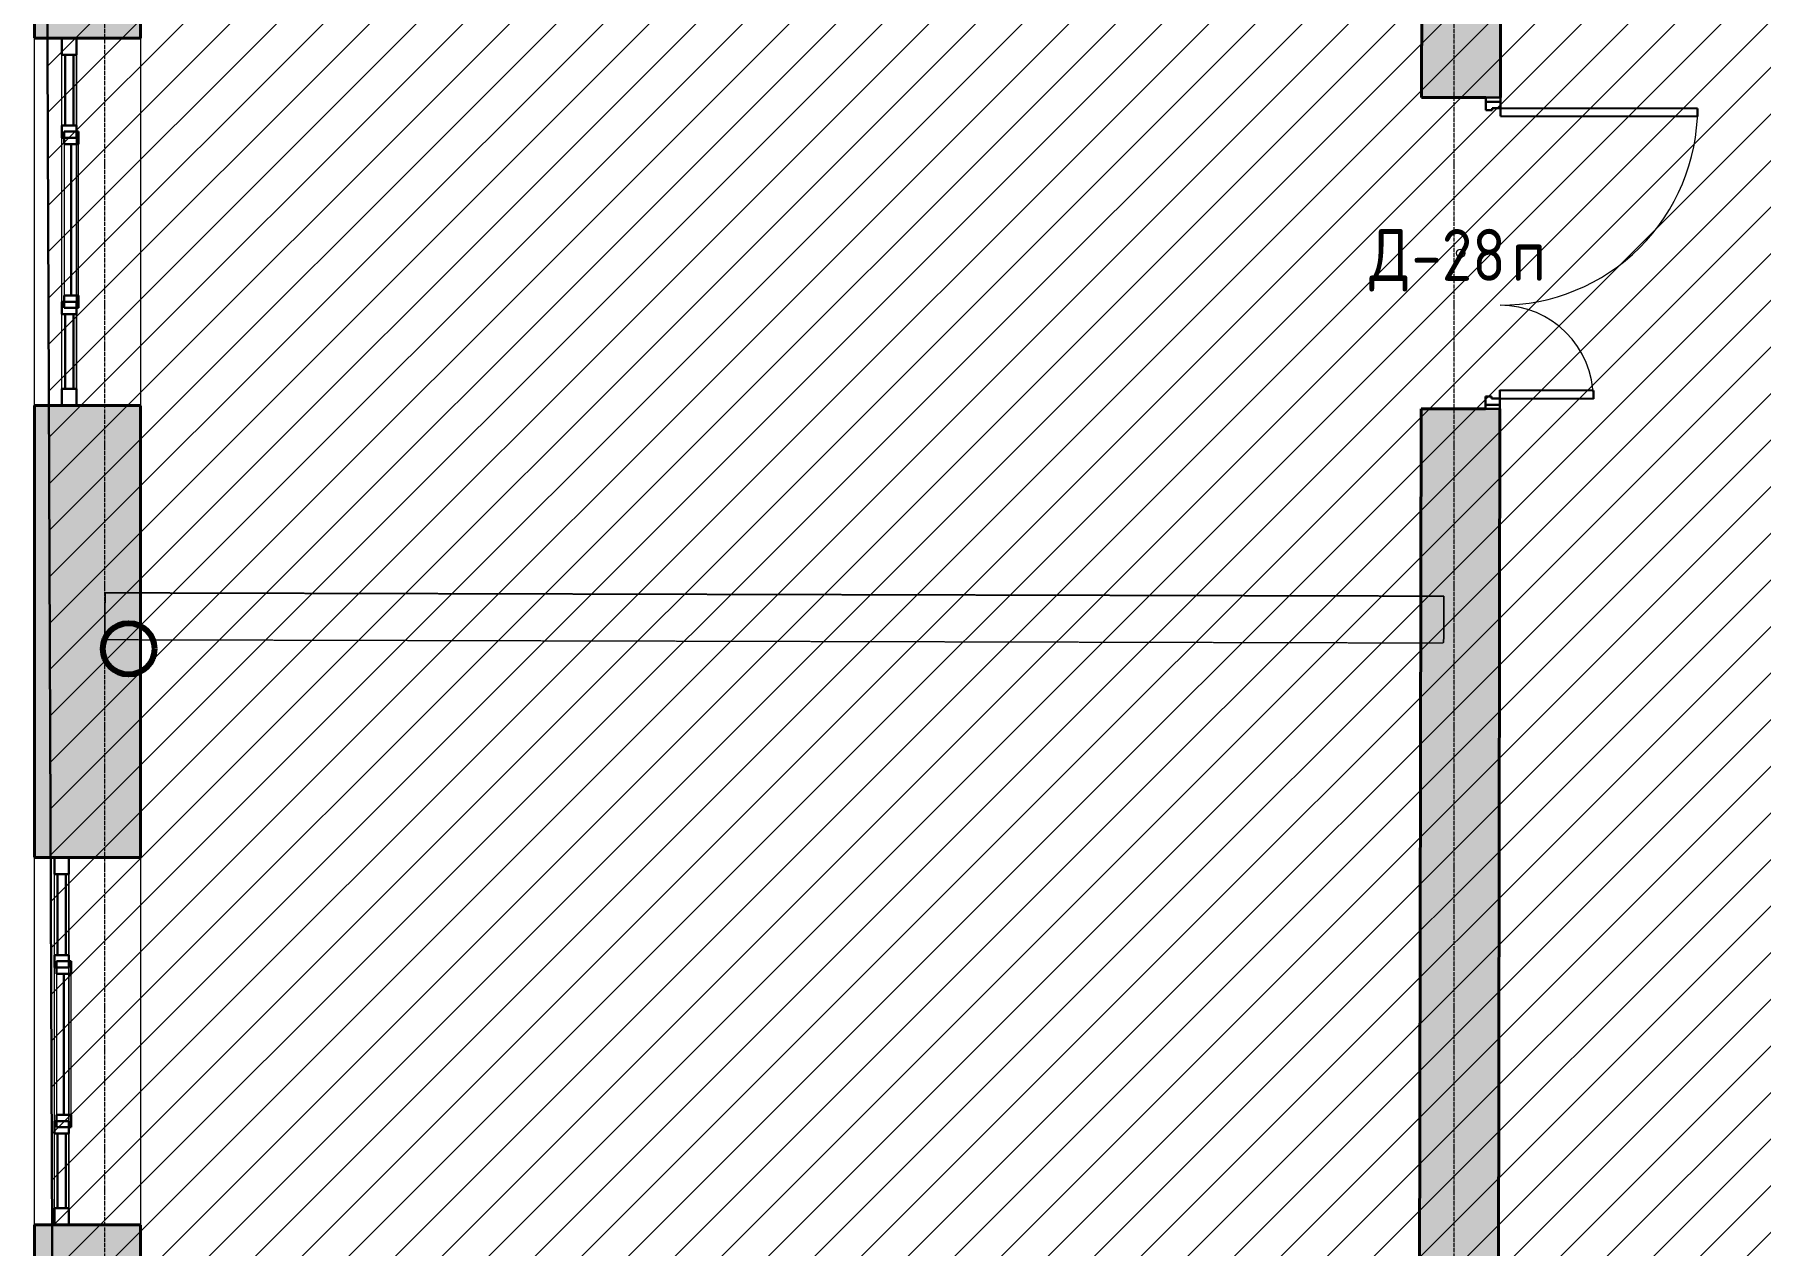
# Model space of a CAD drawing. Header units: millimetres. Extents: x -11886 to 379896, y -8130 to 47743.
# Drawn here: x 316476 to 324790, y 22166 to 28000 of the extents above; entities that cross this region are included whole.
import ezdxf

# ---------------------------------------------------------------- set-up
doc = ezdxf.new("R2010")
doc.units = ezdxf.units.MM
for name, pattern in [('ADSK_Линия сетки', [25, 20, -2.5, 0, -2.5]), ('ADSK_Сверху', [4.5, 3, -1.5]), ('ADSK_Снесено', [4.5, 3, -1.5])]:
    doc.linetypes.add(name, pattern=pattern)
for name, color, linetype, lineweight, true_color in [('_ Окна', 5, 'Continuous', 30, 0x0000ff), ('Витраж', 5, 'Continuous', 18, 0x0000ff), ('Двери', 5, 'Continuous', 18, 0x0000ff), ('Окна', 5, 'Continuous', 18, 0x0000ff), ('Панели витража', 5, 'Continuous', 18, 0x0000ff), ('планы со стояками отопление_dwg', 7, 'Continuous', 9, 0x767676), ('Стены внутренние', 5, 'Continuous', 18, 0x0000ff), ('Стены наружные', 1, 'ADSK_Снесено', 18, 0xff0000)]:
    doc.layers.add(name, color=color, linetype=linetype, lineweight=lineweight, true_color=true_color)
for name, color, linetype, lineweight in [('Каркас', 7, 'Continuous', 18), ('Марки дверей', 7, 'Continuous', 20), ('Оси', 7, 'Continuous', 9), ('стояки', 7, 'Continuous', 9)]:
    doc.layers.add(name, color=color, linetype=linetype, lineweight=lineweight)
doc.styles.add('GOST Common_2', font='GOST_Common.ttf', dxfattribs={"width": 0.9, "height": 250})

# ---------------------------------------------------------------- blocks, each defined once
blk = doc.blocks.new('ADSK_БалкаЖБ_Прямоугольная - 225_2х481мм-865223-04 План 4-го этажа')
at = {"layer": 'Каркас', "color": 253, "linetype": 'ADSK_Сверху', "true_color": 0xaaaaaa}
for p, q in [((-3224.3, 112.6), (-3224.3, -112.6)), ((-3224.3, 112.6), (3224.3, 112.6)), ((3224.3, -112.6), (3224.3, 112.6)), ((-3224.3, -112.6), (3224.3, -112.6))]:
    blk.add_line(p, q, dxfattribs=at)
at = {"layer": 'Каркас', "color": 253, "linetype": 'ADSK_Сверху', "true_color": 0xb2b2b2}
for p, q in [((-3224.3, -112.6), (-3224.3, 112.6)), ((3224.3, 112.6), (-3224.3, 112.6)), ((3224.3, 112.6), (3224.3, -112.6)), ((-3224.3, -112.6), (3224.3, -112.6))]:
    blk.add_line(p, q, dxfattribs=at)
blk = doc.blocks.new('Прямоугольный импост - 70х20_60мм-1426885-04 План 4-го этажа')
at = {"layer": 'Витраж', "color": 161, "linetype": 'ADSK_Сверху', "true_color": 0xaaaaff}
for p, q in [((-6113, 23884.9), (-6183, 23884.9)), ((-6183, 23804.9), (-6183, 23884.9)), ((-6113, 23804.9), (-6113, 23884.9)), ((-6183, 23384.9), (-6183, 23414.9)), ((-6113, 23384.9), (-6113, 23414.9))]:
    blk.add_line(p, q, dxfattribs=at)
blk = doc.blocks.new('Прямоугольный импост - 70х20_60мм-1424482-04 План 4-го этажа')
at = {"layer": 'Витраж', "color": 161, "linetype": 'ADSK_Сверху', "true_color": 0xaaaaff}
for p, q in [((-80, 35), (0, 35)), ((0, 35), (0, -35)), ((0, -35), (-80, -35))]:
    blk.add_line(p, q, dxfattribs=at)
blk = doc.blocks.new('Прямоугольный импост - 70х20_60мм-1424483-04 План 4-го этажа')
at = {"layer": 'Витраж', "color": 161, "linetype": 'ADSK_Сверху', "true_color": 0xaaaaff}
for p, q in [((0, 35), (-80, 35)), ((0, -35), (0, 35)), ((-80, -35), (0, -35))]:
    blk.add_line(p, q, dxfattribs=at)
blk = doc.blocks.new('Прямоугольный импост - 70х20_60мм-1225850-04 План 4-го этажа')
at = {"layer": 'Витраж', "color": 161, "linetype": 'ADSK_Сверху', "true_color": 0xaaaaff}
for p, q in [((-6183, 23354.9), (-6183, 23384.9)), ((-6113, 23354.9), (-6113, 23384.9)), ((-6183, 22584.9), (-6183, 22614.9)), ((-6113, 22584.9), (-6113, 22614.9))]:
    blk.add_line(p, q, dxfattribs=at)
blk = doc.blocks.new('Прямоугольный импост - 70х20_60мм-1225113-04 План 4-го этажа')
at = {"layer": 'Витраж', "color": 161, "linetype": 'ADSK_Сверху', "true_color": 0xaaaaff}
for p, q in [((41084.5, 2327.2), (41054.5, 2327.2)), ((41084.5, 2257.2), (41054.5, 2257.2)), ((41524.5, 2327.2), (41444.5, 2327.2)), ((41524.5, 2257.2), (41444.5, 2257.2)), ((41524.5, 2257.2), (41524.5, 2327.2))]:
    blk.add_line(p, q, dxfattribs=at)
blk = doc.blocks.new('Прямоугольный импост - 70х60мм-1424480-04 План 4-го этажа')
at = {"layer": 'Витраж', "color": 161, "linetype": 'ADSK_Сверху', "true_color": 0xaaaaff}
for p, q in [((-30, 35), (30, 35)), ((30, -35), (-30, -35))]:
    blk.add_line(p, q, dxfattribs=at)
blk = doc.blocks.new('Прямоугольный импост - 70х60мм-1426887-04 План 4-го этажа')
at = {"layer": 'Витраж', "color": 161, "linetype": 'ADSK_Сверху', "true_color": 0xaaaaff}
for p, q in [((-6113, 23804.9), (-6183, 23804.9)), ((-6183, 23414.9), (-6183, 23804.9)), ((-6113, 23414.9), (-6113, 23804.9)), ((-6183, 23414.9), (-6113, 23414.9))]:
    blk.add_line(p, q, dxfattribs=at)
blk = doc.blocks.new('Прямоугольный импост - 70х60мм-V3-04 План 4-го этажа')
at = {"layer": 'Витраж', "color": 161, "linetype": 'ADSK_Сверху', "true_color": 0xaaaaff}
for p, q in [((12864.2, 2396.5), (12864.2, 2326.5)), ((13224.2, 2396.5), (12864.2, 2396.5)), ((13224.2, 2326.5), (13224.2, 2396.5)), ((13224.2, 2326.5), (12864.2, 2326.5))]:
    blk.add_line(p, q, dxfattribs=at)
blk = doc.blocks.new('Прямоугольный импост - 70х60мм-1229542-04 План 4-го этажа')
at = {"layer": 'Витраж', "color": 161, "linetype": 'ADSK_Сверху', "true_color": 0xaaaaff}
for p, q in [((-6113, 23354.9), (-6183, 23354.9)), ((-6183, 22614.9), (-6183, 23354.9)), ((-6113, 22614.9), (-6113, 23354.9)), ((-6183, 22614.9), (-6113, 22614.9))]:
    blk.add_line(p, q, dxfattribs=at)
blk = doc.blocks.new('Прямоугольный импост - 70х20_60мм-1425107-04 План 4-го этажа')
at = {"layer": 'Витраж', "color": 161, "linetype": 'ADSK_Сверху', "true_color": 0xaaaaff}
for p, q in [((-6076.6, 27832.2), (-6146.6, 27832.2)), ((-6146.6, 27752.2), (-6146.6, 27832.2)), ((-6076.6, 27752.2), (-6076.6, 27832.2)), ((-6146.6, 27382.2), (-6146.6, 27412.2)), ((-6076.6, 27382.2), (-6076.6, 27412.2))]:
    blk.add_line(p, q, dxfattribs=at)
blk = doc.blocks.new('Прямоугольный импост - 70х20_60мм-1258642-04 План 4-го этажа')
at = {"layer": 'Витраж', "color": 161, "linetype": 'ADSK_Сверху', "true_color": 0xaaaaff}
for p, q in [((-80, 35), (0, 35)), ((0, 35), (0, -35)), ((0, -35), (-80, -35))]:
    blk.add_line(p, q, dxfattribs=at)
blk = doc.blocks.new('Прямоугольный импост - 70х20_60мм-1258643-04 План 4-го этажа')
at = {"layer": 'Витраж', "color": 161, "linetype": 'ADSK_Сверху', "true_color": 0xaaaaff}
for p, q in [((0, 35), (-80, 35)), ((0, -35), (0, 35)), ((-80, -35), (0, -35))]:
    blk.add_line(p, q, dxfattribs=at)
blk = doc.blocks.new('Прямоугольный импост - 70х20_60мм-1243038-04 План 4-го этажа')
at = {"layer": 'Витраж', "color": 161, "linetype": 'ADSK_Сверху', "true_color": 0xaaaaff}
for p, q in [((-6146.6, 27352.2), (-6146.6, 27382.2)), ((-6076.6, 27352.2), (-6076.6, 27382.2)), ((-6146.6, 26532.2), (-6146.6, 26562.2)), ((-6076.6, 26532.2), (-6076.6, 26562.2))]:
    blk.add_line(p, q, dxfattribs=at)
blk = doc.blocks.new('Прямоугольный импост - 70х60мм-1258640-04 План 4-го этажа')
at = {"layer": 'Витраж', "color": 161, "linetype": 'ADSK_Сверху', "true_color": 0xaaaaff}
for p, q in [((-30, 35), (30, 35)), ((30, -35), (-30, -35))]:
    blk.add_line(p, q, dxfattribs=at)
blk = doc.blocks.new('Прямоугольный импост - 70х60мм-1425109-04 План 4-го этажа')
at = {"layer": 'Витраж', "color": 161, "linetype": 'ADSK_Сверху', "true_color": 0xaaaaff}
for p, q in [((-6076.6, 27752.2), (-6146.6, 27752.2)), ((-6146.6, 27412.2), (-6146.6, 27752.2)), ((-6076.6, 27412.2), (-6076.6, 27752.2)), ((-6146.6, 27412.2), (-6076.6, 27412.2))]:
    blk.add_line(p, q, dxfattribs=at)
blk = doc.blocks.new('Прямоугольный импост - 70х60мм-1243040-04 План 4-го этажа')
at = {"layer": 'Витраж', "color": 161, "linetype": 'ADSK_Сверху', "true_color": 0xaaaaff}
for p, q in [((-6076.6, 27352.2), (-6146.6, 27352.2)), ((-6146.6, 26562.2), (-6146.6, 27352.2)), ((-6076.6, 26562.2), (-6076.6, 27352.2)), ((-6146.6, 26562.2), (-6076.6, 26562.2))]:
    blk.add_line(p, q, dxfattribs=at)
blk = doc.blocks.new('Системная панель - _AR_Стекло_40мм_привязка по центру-V58-04 План 4-го этажа')
at = {"layer": 'Панели витража', "lineweight": 30}
for p, q in [((180, 20), (-180, 20)), ((-180, 20), (-180, -20)), ((180, -20), (180, 20)), ((-180, -20), (180, -20))]:
    blk.add_line(p, q, dxfattribs=at)
blk = doc.blocks.new('Прямоугольный импост - 70х20_60мм-1225891-04 План 4-го этажа')
at = {"layer": 'Витраж', "lineweight": 30}
for p, q in [((-80, 35), (0, 35)), ((-80, -35), (-80, 35)), ((0, 35), (0, -35)), ((0, -35), (-80, -35))]:
    blk.add_line(p, q, dxfattribs=at)
blk = doc.blocks.new('Прямоугольный импост - 70х20_60мм-1225894-04 План 4-го этажа')
at = {"layer": 'Витраж', "lineweight": 30}
for p, q in [((0, 35), (-80, 35)), ((-80, 35), (-80, -35)), ((0, -35), (0, 35)), ((-80, -35), (0, -35))]:
    blk.add_line(p, q, dxfattribs=at)
blk = doc.blocks.new('Системная панель - _AR_Стекло_40мм_привязка по центру-1426889-04 План 4-го этажа')
at = {"layer": 'Панели витража', "lineweight": 30}
for p, q in [((195, 20), (-195, 20)), ((-195, 20), (-195, -20)), ((195, -20), (195, 20)), ((-195, -20), (195, -20))]:
    blk.add_line(p, q, dxfattribs=at)
blk = doc.blocks.new('Витраж-тент со смещением вовне - 60мм 30 сдвиг-V59-04 План 4-го этажа')
at = {"layer": '_ Окна'}
for p, q in [((-400, 25), (-400, -45)), ((-400, 25), (-340, 25)), ((-400, -45), (-400, 25)), ((-340, 25), (-340, -45)), ((400, 25), (340, 25)), ((340, 25), (340, -45)), ((400, -45), (400, 25)), ((400, -45), (400, 25)), ((-340, -45), (-400, -45)), ((-340, -10), (340, -10)), ((340, -45), (400, -45))]:
    blk.add_line(p, q, dxfattribs=at)
at = {"layer": 'Окна'}
for p, q in [((340, 25), (-340, 25)), ((-340, -45), (340, -45))]:
    blk.add_line(p, q, dxfattribs=at)
blk = doc.blocks.new('Прямоугольный импост - 70х60мм-V52-04 План 4-го этажа')
at = {"layer": 'Витраж'}
for p, q in [((-5981, 9813.9), (-5981, 10173.9)), ((-5911, 10173.9), (-5911, 9813.9))]:
    blk.add_line(p, q, dxfattribs=at)
blk = doc.blocks.new('Прямоугольный импост - 70х60мм-V60-04 План 4-го этажа')
at = {"layer": 'Витраж'}
for p, q in [((-6183, 23414.9), (-6183, 23804.9)), ((-6113, 23804.9), (-6113, 23414.9))]:
    blk.add_line(p, q, dxfattribs=at)
blk = doc.blocks.new('Прямоугольный импост - 70х60мм-1241994-04 План 4-го этажа')
at = {"layer": 'Витраж', "lineweight": 30}
for p, q in [((-30, 35), (30, 35)), ((-30, -35), (-30, 35)), ((30, 35), (30, -35)), ((30, -35), (-30, -35))]:
    blk.add_line(p, q, dxfattribs=at)
blk = doc.blocks.new('Прямоугольный импост - 70х60мм-V61-04 План 4-го этажа')
at = {"layer": 'Витраж'}
for p, q in [((-6183, 22614.9), (-6183, 23354.9)), ((-6113, 23354.9), (-6113, 22614.9))]:
    blk.add_line(p, q, dxfattribs=at)
blk = doc.blocks.new('Системная панель - _AR_Стекло_40мм_привязка по центру-1230233-04 План 4-го этажа')
at = {"layer": 'Панели витража', "lineweight": 30}
for p, q in [((180, 20), (-180, 20)), ((-180, 20), (-180, -20)), ((180, -20), (180, 20)), ((-180, -20), (180, -20))]:
    blk.add_line(p, q, dxfattribs=at)
blk = doc.blocks.new('Прямоугольный импост - 70х20_60мм-1230234-04 План 4-го этажа')
at = {"layer": 'Витраж', "lineweight": 30}
for p, q in [((-80, 35), (0, 35)), ((-80, -35), (-80, 35)), ((0, 35), (0, -35)), ((0, -35), (-80, -35))]:
    blk.add_line(p, q, dxfattribs=at)
blk = doc.blocks.new('Прямоугольный импост - 70х20_60мм-1230235-04 План 4-го этажа')
at = {"layer": 'Витраж', "lineweight": 30}
for p, q in [((0, 35), (-80, 35)), ((-80, 35), (-80, -35)), ((0, -35), (0, 35)), ((-80, -35), (0, -35))]:
    blk.add_line(p, q, dxfattribs=at)
blk = doc.blocks.new('Системная панель - _AR_Стекло_40мм_привязка по центру-1425111-04 План 4-го этажа')
at = {"layer": 'Панели витража', "lineweight": 30}
for p, q in [((170, 20), (-170, 20)), ((-170, 20), (-170, -20)), ((170, -20), (170, 20)), ((-170, -20), (170, -20))]:
    blk.add_line(p, q, dxfattribs=at)
blk = doc.blocks.new('Витраж-тент со смещением вовне - 60мм 30 сдвиг-1466951-04 План 4-го этажа')
at = {"layer": '_ Окна'}
for p, q in [((-425, 25), (-425, -45)), ((-425, 25), (-365, 25)), ((-425, -45), (-425, 25)), ((-365, 25), (-365, -45)), ((425, 25), (365, 25)), ((365, 25), (365, -45)), ((425, -45), (425, 25)), ((425, -45), (425, 25)), ((-365, -45), (-425, -45)), ((-365, -10), (365, -10)), ((365, -45), (425, -45))]:
    blk.add_line(p, q, dxfattribs=at)
at = {"layer": 'Окна'}
for p, q in [((365, 25), (-365, 25)), ((-365, -45), (365, -45))]:
    blk.add_line(p, q, dxfattribs=at)
blk = doc.blocks.new('Прямоугольный импост - 70х60мм-V65-04 План 4-го этажа')
at = {"layer": 'Витраж'}
for p, q in [((-6146.6, 27412.2), (-6146.6, 27752.2)), ((-6076.6, 27752.2), (-6076.6, 27412.2))]:
    blk.add_line(p, q, dxfattribs=at)
blk = doc.blocks.new('Прямоугольный импост - 70х60мм-1230232-04 План 4-го этажа')
at = {"layer": 'Витраж', "lineweight": 30}
for p, q in [((-30, 35), (30, 35)), ((-30, -35), (-30, 35)), ((30, 35), (30, -35)), ((30, -35), (-30, -35))]:
    blk.add_line(p, q, dxfattribs=at)
blk = doc.blocks.new('Прямоугольный импост - 70х60мм-V66-04 План 4-го этажа')
at = {"layer": 'Витраж'}
for p, q in [((-6146.6, 26562.2), (-6146.6, 27352.2)), ((-6076.6, 27352.2), (-6076.6, 26562.2))]:
    blk.add_line(p, q, dxfattribs=at)
blk = doc.blocks.new('AC_Дверь_Двупольная - Д-28п 1500х2200h-V205-04 План 4-го этажа')
at = {"layer": 'Двери', "lineweight": 30}
for p, q in [((-700, 1140), (-660, 1140)), ((-700, 190), (-700, 1140)), ((-660, 1140), (-660, 190)), ((700, 640), (660, 640)), ((660, 640), (660, 190)), ((700, 190), (700, 640)), ((-750, 190), (-730, 190)), ((-750, 120), (-750, 190)), ((-730, 190), (-700, 190)), ((-730, 120), (-730, 190)), ((-730, 190), (-730, 120)), ((-660, 190), (-700, 190)), ((-700, 190), (-700, 150)), ((660, 190), (700, 190)), ((730, 190), (700, 190)), ((700, 190), (700, 150)), ((730, 120), (730, 190)), ((750, 190), (730, 190)), ((730, 190), (730, 120)), ((750, 120), (750, 190)), ((-730, 120), (-750, 120)), ((-690, 120), (-730, 120)), ((-700, 150), (-690, 150)), ((-690, 150), (-690, 120)), ((700, 150), (690, 150)), ((690, 150), (690, 120)), ((690, 120), (730, 120)), ((730, 120), (750, 120))]:
    blk.add_line(p, q, dxfattribs=at)
at = {"layer": 'Двери'}
for centre, radius, start, end in [((-700, 190), 950, 360, 90), ((700, 190), 450, 90, 180)]:
    blk.add_arc(centre, radius, start, end, dxfattribs=at)
blk = doc.blocks.new('планы со стояками отопление_dwg-1484427-04 План 4-го этажа')
at = {"layer": 'стояки', "color": 246, "lineweight": 80, "true_color": 0x7f001f}
blk.add_circle((164663.8, 434798.7), 124.3, dxfattribs=at)
blk = doc.blocks.new('ADSK_Марка_Дверь - Типоразмер_ADSK_Марка-58376-04 План 4-го этажа')
at = {"layer": 'Марки дверей', "lineweight": 9}
blk.add_circle((0, 0), 0.2, dxfattribs=at)

msp = doc.modelspace()

# ---------------------------------------------------------------- hatches: boundary and pattern name
at = {"lineweight": 13, "true_color": 0x636466, "transparency": 33554559}
h = msp.add_hatch(dxfattribs=at)
h.set_pattern_fill('ANSI31', color=251, scale=50)
h.set_pattern_definition([(45, (322754.53, 85026.59), (-112.2532, 112.2532), [])])
h.paths.add_polyline_path([(326698.03, 43878.87), (316475.78, 43878.87), (316613.49, 8679.25), (323525.66, 8679.25), (323525.66, 12721.22), (326139.75, 12721.22), (326136.17, 13231.22), (326084.63, 21068.63), (326698.03, 21068.63)])
at = {"layer": 'Стены внутренние', "true_color": 0xc0c0c0}
h = msp.add_hatch(color=9, dxfattribs=at)
h.paths.add_polyline_path([(323526.23, 21087.91), (323534.37, 26195.62), (323154.36, 26195.62), (323146.23, 21090.12), (323415.07, 21088.56)])
h.paths.add_polyline_path([(323536.76, 27695.62), (323551.55, 36981.03), (323171.56, 36985.23), (323156.76, 27696.23), (323466.76, 27695.73)])
at = {"layer": 'Стены наружные', "true_color": 0xc0c0c0}
h = msp.add_hatch(color=9, dxfattribs=at)
h.paths.add_polyline_path([(316475.78, 21135.08), (316985.78, 21135.08), (316985.78, 22264.94), (316475.78, 22264.94), (316475.78, 21834.01)])
h.paths.add_polyline_path([(316475.78, 24034.94), (316985.78, 24034.94), (316985.78, 26212.24), (316475.78, 26212.24), (316475.78, 24871.64)])
h.paths.add_polyline_path([(316815.87, 27982.24), (316985.78, 27982.24), (316985.78, 30241.44), (316475.78, 30241.44), (316475.78, 27982.24), (316814.6, 27982.24)])
h.paths.add_polyline_path([(316475.78, 32011.44), (316985.78, 32011.44), (316985.78, 34282.35), (316475.78, 34282.35), (316475.78, 33984.51)])
h.paths.add_polyline_path([(316475.78, 36052.35), (316985.78, 36052.35), (316985.78, 43368.87), (316475.78, 43368.87), (316475.78, 37022.13)])

# ---------------------------------------------------------------- linework, layer by layer
at = {"color": 251, "lineweight": 30, "true_color": 0x636466}
msp.add_lwpolyline([(323045.03, 8679.25), (316613.49, 8679.25), (316475.78, 43878.87), (326698.03, 43878.87), (326698.03, 21068.63), (326084.63, 21068.63), (326136.17, 13231.22)], dxfattribs=at)
at = {"layer": 'Оси', "linetype": 'ADSK_Линия сетки'}
for p, q in [((316814.44, -5025.59), (316814.44, 44571.85)), ((323314.44, -5025.59), (323314.44, 44571.85))]:
    msp.add_line(p, q, dxfattribs=at)
at = {"layer": 'Стены внутренние', "color": 18, "lineweight": 40, "true_color": 0x000000}
for p, q in [((323536.76, 27695.62), (323551.55, 36981.03)), ((323158.08, 28529.79), (323156.76, 27696.23)), ((323156.76, 27696.23), (323466.76, 27695.73)), ((323154.37, 26196.23), (323146.23, 21090.12)), ((323464.37, 26195.73), (323154.37, 26196.23)), ((323526.23, 21087.91), (323534.37, 26195.62))]:
    msp.add_line(p, q, dxfattribs=at)
at = {"layer": 'Стены наружные', "color": 18, "lineweight": 40, "true_color": 0x000000}
for p, q in [((316475.78, 30241.44), (316475.78, 27982.24)), ((316985.78, 27982.24), (316985.78, 30241.44)), ((316475.78, 27982.24), (316985.78, 27982.24)), ((316475.78, 26212.24), (316475.78, 24034.94)), ((316985.78, 26212.24), (316475.78, 26212.24)), ((316985.78, 24034.94), (316985.78, 26212.24)), ((316475.78, 24034.94), (316985.78, 24034.94)), ((316475.78, 22264.94), (316475.78, 21135.08)), ((316985.78, 22264.94), (316475.78, 22264.94)), ((316985.78, 21895.99), (316985.78, 22264.94))]:
    msp.add_line(p, q, dxfattribs=at)
at = {"layer": 'Стены наружные', "color": 18, "true_color": 0x000000}
for p, q in [((316475.78, 26212.24), (316475.78, 27982.24)), ((316985.78, 27982.24), (316985.78, 26212.24)), ((316475.78, 22264.94), (316475.78, 24034.94)), ((316985.78, 24034.94), (316985.78, 22264.94))]:
    msp.add_line(p, q, dxfattribs=at)

# ---------------------------------------------------------------- block references
at = {"layer": '_ Окна'}
for name, p, rotation in [('Витраж-тент со смещением вовне - 60мм 30 сдвиг-1466951-04 План 4-го этажа', (316642.91, 27107.24), 89.99999999999994), ('Витраж-тент со смещением вовне - 60мм 30 сдвиг-V59-04 План 4-го этажа', (316606.51, 23134.94), 89.99999999999993)]:
    msp.add_blockref(name, p, dxfattribs=dict(at, rotation=rotation))
at = {"layer": 'Витраж', "color": 161, "linetype": 'ADSK_Сверху', "true_color": 0xaaaaff}
for name in ['Прямоугольный импост - 70х20_60мм-1425107-04 План 4-го этажа', 'Прямоугольный импост - 70х60мм-1425109-04 План 4-го этажа', 'Прямоугольный импост - 70х20_60мм-1243038-04 План 4-го этажа', 'Прямоугольный импост - 70х60мм-1243040-04 План 4-го этажа', 'Прямоугольный импост - 70х20_60мм-1426885-04 План 4-го этажа', 'Прямоугольный импост - 70х60мм-1426887-04 План 4-го этажа', 'Прямоугольный импост - 70х20_60мм-1225850-04 План 4-го этажа', 'Прямоугольный импост - 70х60мм-1229542-04 План 4-го этажа']:
    msp.add_blockref(name, (322754.53, 150), dxfattribs=at)
at = {"layer": 'Витраж', "color": 161, "linetype": 'ADSK_Сверху', "true_color": 0xaaaaff, "extrusion": (0, 0, -1)}
for name, p, rotation in [('Прямоугольный импост - 70х20_60мм-1258642-04 План 4-го этажа', (-316642.91, 27982.24), 90.00000000000006), ('Прямоугольный импост - 70х60мм-1258640-04 План 4-го этажа', (-316642.91, 27532.24), 90.00000000000006), ('Прямоугольный импост - 70х60мм-1258640-04 План 4-го этажа', (-316642.91, 26682.24), 90.00000000000006), ('Прямоугольный импост - 70х20_60мм-1424482-04 План 4-го этажа', (-316606.51, 24034.94), 90.00000000000007), ('Прямоугольный импост - 70х60мм-1424480-04 План 4-го этажа', (-316606.51, 23534.94), 90.00000000000007), ('Прямоугольный импост - 70х60мм-1424480-04 План 4-го этажа', (-316606.51, 22734.94), 90.00000000000007)]:
    msp.add_blockref(name, p, dxfattribs=dict(at, rotation=rotation))
at = {"layer": 'Витраж', "extrusion": (0, 0, -1)}
for name, p, rotation in [('Прямоугольный импост - 70х20_60мм-1230234-04 План 4-го этажа', (-316642.91, 27982.24), 90.00000000000006), ('Прямоугольный импост - 70х60мм-1230232-04 План 4-го этажа', (-316642.91, 27532.24), 90.00000000000006), ('Прямоугольный импост - 70х60мм-1230232-04 План 4-го этажа', (-316642.91, 26682.24), 90.00000000000006), ('Прямоугольный импост - 70х20_60мм-1225891-04 План 4-го этажа', (-316606.51, 24034.94), 90.00000000000007), ('Прямоугольный импост - 70х60мм-1241994-04 План 4-го этажа', (-316606.51, 23534.94), 90.00000000000007), ('Прямоугольный импост - 70х60мм-1241994-04 План 4-го этажа', (-316606.51, 22734.94), 90.00000000000007)]:
    msp.add_blockref(name, p, dxfattribs=dict(at, rotation=rotation))
at = {"layer": 'Витраж'}
for name, p in [('Прямоугольный импост - 70х60мм-V65-04 План 4-го этажа', (322754.53, 150)), ('Прямоугольный импост - 70х60мм-V66-04 План 4-го этажа', (322754.53, 150)), ('Прямоугольный импост - 70х60мм-V52-04 План 4-го этажа', (322588.92, 16478.33)), ('Прямоугольный импост - 70х60мм-V60-04 План 4-го этажа', (322754.53, 150)), ('Прямоугольный импост - 70х60мм-V61-04 План 4-го этажа', (322754.53, 150)), ('Прямоугольный импост - 70х60мм-V52-04 План 4-го этажа', (322552.52, 12531.03))]:
    msp.add_blockref(name, p, dxfattribs=at)
at = {"layer": 'Витраж', "color": 161, "linetype": 'ADSK_Сверху', "true_color": 0xaaaaff}
for name, p, rotation in [('Прямоугольный импост - 70х20_60мм-1225113-04 План 4-го этажа', (314350.75, 67736.69), 270), ('Прямоугольный импост - 70х60мм-V3-04 План 4-го этажа', (314281.4, 39516.48), 270), ('Прямоугольный импост - 70х20_60мм-1258643-04 План 4-го этажа', (316642.91, 26212.24), 269.9999999999999), ('Прямоугольный импост - 70х20_60мм-1225113-04 План 4-го этажа', (314314.35, 63789.39), 269.9999999999998), ('Прямоугольный импост - 70х60мм-V3-04 План 4-го этажа', (314245, 35569.18), 269.9999999999998), ('Прямоугольный импост - 70х20_60мм-1424483-04 План 4-го этажа', (316606.51, 22264.94), 269.9999999999999)]:
    msp.add_blockref(name, p, dxfattribs=dict(at, rotation=rotation))
at = {"layer": 'Витраж', "rotation": 269.9999999999999}
for name, p in [('Прямоугольный импост - 70х20_60мм-1230235-04 План 4-го этажа', (316642.91, 26212.24)), ('Прямоугольный импост - 70х20_60мм-1225894-04 План 4-го этажа', (316606.51, 22264.94))]:
    msp.add_blockref(name, p, dxfattribs=at)
at = {"layer": 'Двери', "rotation": 269.9086948406394}
msp.add_blockref('AC_Дверь_Двупольная - Д-28п 1500х2200h-V205-04 План 4-го этажа', (323345.56, 26945.92), dxfattribs=at)
at = {"layer": 'Каркас', "color": 253, "linetype": 'ADSK_Сверху', "true_color": 0xaaaaaa, "rotation": 359.8577515046809}
msp.add_blockref('ADSK_БалкаЖБ_Прямоугольная - 225_2х481мм-865223-04 План 4-го этажа', (320039.41, 25189.29), dxfattribs=at)
at = {"layer": 'Марки дверей', "xscale": 99.99999999999993, "yscale": 99.99999999999993, "zscale": 99.99999999999993}
msp.add_blockref('ADSK_Марка_Дверь - Типоразмер_ADSK_Марка-58376-04 План 4-го этажа', (323345.56, 26945.92), dxfattribs=at)
at = {"layer": 'Панели витража'}
for name, p, rotation in [('Системная панель - _AR_Стекло_40мм_привязка по центру-1425111-04 План 4-го этажа', (316642.91, 27732.24), 89.99999999999994), ('Системная панель - _AR_Стекло_40мм_привязка по центру-1230233-04 План 4-го этажа', (316642.91, 26472.24), 89.99999999999994), ('Системная панель - _AR_Стекло_40мм_привязка по центру-1426889-04 План 4-го этажа', (316606.51, 23759.94), 89.99999999999993), ('Системная панель - _AR_Стекло_40мм_привязка по центру-V58-04 План 4-го этажа', (316606.51, 22524.94), 89.99999999999993)]:
    msp.add_blockref(name, p, dxfattribs=dict(at, rotation=rotation))
at = {"layer": 'планы со стояками отопление_dwg', "color": 6, "true_color": 0xff00ff}
msp.add_blockref('планы со стояками отопление_dwg-1484427-04 План 4-го этажа', (152265.33, -409758.64), dxfattribs=at)

# ---------------------------------------------------------------- texts
at = {"layer": 'Марки дверей', "lineweight": 9, "char_height": 250, "attachment_point": 1, "style": 'GOST Common_2'}
for s, insert, width in [('\\fGOST Common|b0|i0|c204|p34|;\\W.9;Д', (322905.73, 27062.94), 245.3164), ('-28', (323108.14, 27062.94), 584.4302), ('\\fGOST Common|b0|i0|c204|p34|;\\W.9;п', (323590.34, 27062.94), 194.8101)]:
    msp.add_mtext(s, dxfattribs=dict(at, insert=insert, width=width))

doc.saveas('drawing.dxf')
